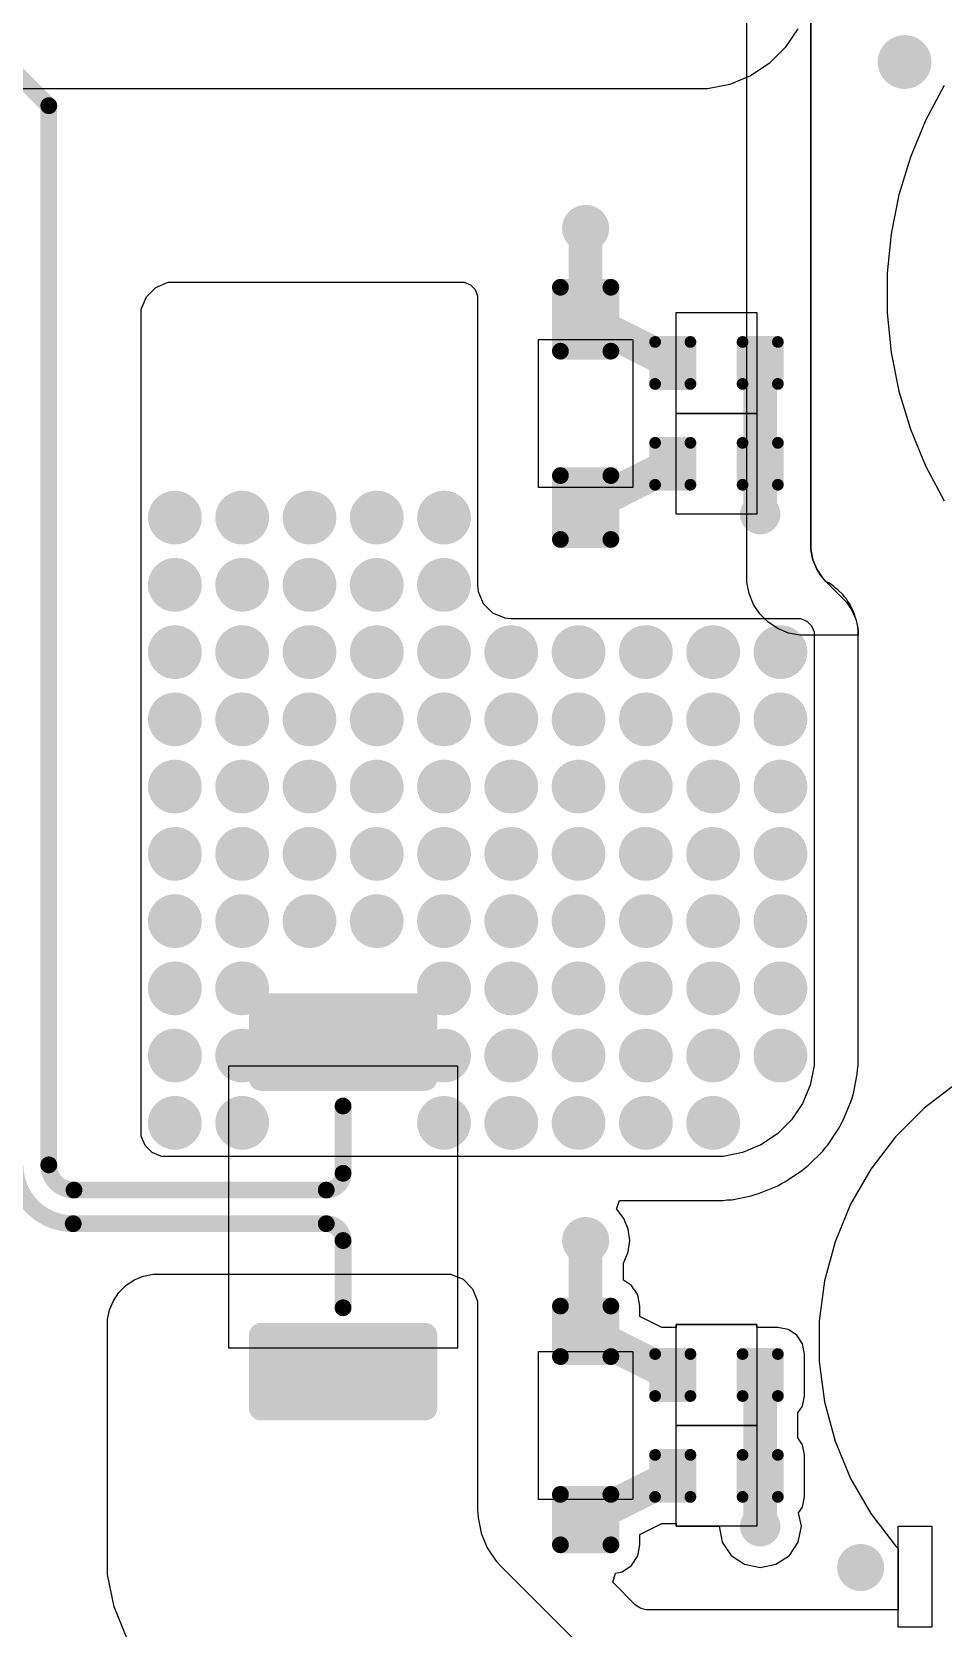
# Model space of a CAD drawing. Header units: millimetres. Extents: x 201 to 305, y 187 to 304.
# Drawn here: x 268.88 to 282.42, y 267.74 to 291.47 of the extents above; entities that cross this region are included whole.
import ezdxf

# ---------------------------------------------------------------- set-up
doc = ezdxf.new("R2010")
doc.units = ezdxf.units.MM
doc.layers.add('TopLayer', color=1, linetype='Continuous')

# ---------------------------------------------------------------- blocks, each defined once
blk = doc.blocks.new('R_5025_10')
at = {"layer": 'TopLayer'}
for p, q in [((-2.1, -1.7), (-2.1, 1.7)), ((-2.1, 1.7), (2.1, 1.7)), ((2.1, 1.7), (2.1, -1.7)), ((2.1, -1.7), (-2.1, -1.7))]:
    blk.add_line(p, q, dxfattribs=at)
at = {"layer": 'TopLayer', "const_width": 0.181}
for points in [[(-3.084, 1.219, 1), (-2.903, 1.219, 1)], [(-1.997, 1.219, 1), (-1.816, 1.219, 1)], [(1.816, 1.219, 1), (1.997, 1.219, 1)], [(2.903, 1.219, 1), (3.084, 1.219, 1)], [(-3.084, -1.219, 1), (-2.903, -1.219, 1)], [(-1.997, -1.219, 1), (-1.816, -1.219, 1)], [(1.816, -1.219, 1), (1.997, -1.219, 1)], [(2.903, -1.219, 1), (3.084, -1.219, 1)]]:
    blk.add_lwpolyline(points, format="xyb", close=True, dxfattribs=at)
at = {"layer": 'TopLayer'}
for points in [[(-1.725, -1.219), (-1.725, 1.219), (-3.175, -1.219), (-3.175, 1.219)], [(-1.906, -1.4), (-1.906, 1.4), (-2.994, -1.4), (-2.994, 1.4)], [(3.175, -1.219), (3.175, 1.219), (1.725, -1.219), (1.725, 1.219)], [(2.994, -1.4), (2.994, 1.4), (1.906, -1.4), (1.906, 1.4)]]:
    blk.add_solid(points, dxfattribs=at)
blk = doc.blocks.new('R_1608S_108')
at = {"layer": 'TopLayer'}
for p, q in [((-0.6, -0.75), (-0.6, 0.75)), ((-0.6, 0.75), (0.6, 0.75)), ((0.6, 0.75), (0.6, -0.75)), ((0.6, -0.75), (-0.6, -0.75))]:
    blk.add_line(p, q, dxfattribs=at)
at = {"layer": 'TopLayer', "const_width": 0.0875}
for points in [[(-0.956, 0.312, 1), (-0.869, 0.312, 1)], [(-0.431, 0.312, 1), (-0.344, 0.312, 1)], [(0.344, 0.312, 1), (0.431, 0.312, 1)], [(0.869, 0.312, 1), (0.956, 0.312, 1)], [(-0.956, -0.312, 1), (-0.869, -0.312, 1)], [(-0.431, -0.312, 1), (-0.344, -0.312, 1)], [(0.344, -0.312, 1), (0.431, -0.312, 1)], [(0.869, -0.312, 1), (0.956, -0.312, 1)]]:
    blk.add_lwpolyline(points, format="xyb", close=True, dxfattribs=at)
at = {"layer": 'TopLayer'}
for points in [[(-0.3, -0.312), (-0.3, 0.312), (-1, -0.312), (-1, 0.312)], [(-0.387, -0.4), (-0.387, 0.4), (-0.912, -0.4), (-0.912, 0.4)], [(1, -0.312), (1, 0.312), (0.3, -0.312), (0.3, 0.312)], [(0.912, -0.4), (0.912, 0.4), (0.387, -0.4), (0.387, 0.4)]]:
    blk.add_solid(points, dxfattribs=at)
blk = doc.blocks.new('SOD_323_116')
at = {"layer": 'TopLayer'}
for p, q in [((-1.1, -0.7), (-1.1, 0.7)), ((-1.1, 0.7), (1.1, 0.7)), ((1.1, 0.7), (1.1, -0.7)), ((1.1, -0.7), (-1.1, -0.7))]:
    blk.add_line(p, q, dxfattribs=at)
at = {"layer": 'TopLayer', "const_width": 0.125}
for points in [[(-1.837, 0.375, 1), (-1.713, 0.375, 1)], [(-1.087, 0.375, 1), (-0.962, 0.375, 1)], [(0.962, 0.375, 1), (1.087, 0.375, 1)], [(1.713, 0.375, 1), (1.837, 0.375, 1)], [(-1.837, -0.375, 1), (-1.713, -0.375, 1)], [(-1.087, -0.375, 1), (-0.962, -0.375, 1)], [(0.962, -0.375, 1), (1.087, -0.375, 1)], [(1.713, -0.375, 1), (1.837, -0.375, 1)]]:
    blk.add_lwpolyline(points, format="xyb", close=True, dxfattribs=at)
at = {"layer": 'TopLayer'}
for points in [[(-1.775, -0.5), (-1.025, -0.5), (-1.775, 0.5), (-1.025, 0.5)], [(1.775, 0.5), (1.025, 0.5), (1.775, -0.5), (1.025, -0.5)], [(-1.9, -0.375), (-0.9, -0.375), (-1.9, 0.375), (-0.9, 0.375)], [(1.9, 0.375), (0.9, 0.375), (1.9, -0.375), (0.9, -0.375)]]:
    blk.add_solid(points, dxfattribs=at)
blk = doc.blocks.new('SOD_323_117')
at = {"layer": 'TopLayer'}
for p, q in [((-1.1, -0.7), (-1.1, 0.7)), ((-1.1, 0.7), (1.1, 0.7)), ((1.1, 0.7), (1.1, -0.7)), ((1.1, -0.7), (-1.1, -0.7))]:
    blk.add_line(p, q, dxfattribs=at)
at = {"layer": 'TopLayer', "const_width": 0.125}
for points in [[(-1.937, 0.375, 1), (-1.813, 0.375, 1)], [(-0.987, 0.375, 1), (-0.863, 0.375, 1)], [(0.863, 0.375, 1), (0.987, 0.375, 1)], [(1.813, 0.375, 1), (1.937, 0.375, 1)], [(-1.937, -0.375, 1), (-1.813, -0.375, 1)], [(-0.987, -0.375, 1), (-0.863, -0.375, 1)], [(0.863, -0.375, 1), (0.987, -0.375, 1)], [(1.813, -0.375, 1), (1.937, -0.375, 1)]]:
    blk.add_lwpolyline(points, format="xyb", close=True, dxfattribs=at)
at = {"layer": 'TopLayer'}
for points in [[(-1.875, -0.5), (-0.925, -0.5), (-1.875, 0.5), (-0.925, 0.5)], [(1.875, 0.5), (0.925, 0.5), (1.875, -0.5), (0.925, -0.5)], [(-2, -0.375), (-0.8, -0.375), (-2, 0.375), (-0.8, 0.375)], [(2, 0.375), (0.8, 0.375), (2, -0.375), (0.8, -0.375)]]:
    blk.add_solid(points, dxfattribs=at)
blk = doc.blocks.new('R_1608S_127')
at = {"layer": 'TopLayer'}
for p, q in [((-0.6, -0.75), (-0.6, 0.75)), ((-0.6, 0.75), (0.6, 0.75)), ((0.6, 0.75), (0.6, -0.75)), ((0.6, -0.75), (-0.6, -0.75))]:
    blk.add_line(p, q, dxfattribs=at)
at = {"layer": 'TopLayer', "const_width": 0.0875}
for points in [[(-0.956, 0.312, 1), (-0.869, 0.312, 1)], [(-0.431, 0.312, 1), (-0.344, 0.312, 1)], [(0.344, 0.312, 1), (0.431, 0.312, 1)], [(0.869, 0.312, 1), (0.956, 0.312, 1)], [(-0.956, -0.312, 1), (-0.869, -0.312, 1)], [(-0.431, -0.312, 1), (-0.344, -0.312, 1)], [(0.344, -0.312, 1), (0.431, -0.312, 1)], [(0.869, -0.312, 1), (0.956, -0.312, 1)]]:
    blk.add_lwpolyline(points, format="xyb", close=True, dxfattribs=at)
at = {"layer": 'TopLayer'}
for points in [[(-0.3, -0.312), (-0.3, 0.312), (-1, -0.312), (-1, 0.312)], [(-0.387, -0.4), (-0.387, 0.4), (-0.912, -0.4), (-0.912, 0.4)], [(1, -0.312), (1, 0.312), (0.3, -0.312), (0.3, 0.312)], [(0.912, -0.4), (0.912, 0.4), (0.387, -0.4), (0.387, 0.4)]]:
    blk.add_solid(points, dxfattribs=at)
blk = doc.blocks.new('R_1608S_128')
at = {"layer": 'TopLayer'}
for p, q in [((-0.6, -0.75), (-0.6, 0.75)), ((-0.6, 0.75), (0.6, 0.75)), ((0.6, 0.75), (0.6, -0.75)), ((0.6, -0.75), (-0.6, -0.75))]:
    blk.add_line(p, q, dxfattribs=at)
at = {"layer": 'TopLayer', "const_width": 0.0875}
for points in [[(-0.956, 0.312, 1), (-0.869, 0.312, 1)], [(-0.431, 0.312, 1), (-0.344, 0.312, 1)], [(0.344, 0.312, 1), (0.431, 0.312, 1)], [(0.869, 0.312, 1), (0.956, 0.312, 1)], [(-0.956, -0.312, 1), (-0.869, -0.312, 1)], [(-0.431, -0.312, 1), (-0.344, -0.312, 1)], [(0.344, -0.312, 1), (0.431, -0.312, 1)], [(0.869, -0.312, 1), (0.956, -0.312, 1)]]:
    blk.add_lwpolyline(points, format="xyb", close=True, dxfattribs=at)
at = {"layer": 'TopLayer'}
for points in [[(-0.3, -0.312), (-0.3, 0.312), (-1, -0.312), (-1, 0.312)], [(-0.387, -0.4), (-0.387, 0.4), (-0.912, -0.4), (-0.912, 0.4)], [(1, -0.312), (1, 0.312), (0.3, -0.312), (0.3, 0.312)], [(0.912, -0.4), (0.912, 0.4), (0.387, -0.4), (0.387, 0.4)]]:
    blk.add_solid(points, dxfattribs=at)
blk = doc.blocks.new('R_1608S_129')
at = {"layer": 'TopLayer'}
for p, q in [((-0.6, -0.75), (-0.6, 0.75)), ((-0.6, 0.75), (0.6, 0.75)), ((0.6, 0.75), (0.6, -0.75)), ((0.6, -0.75), (-0.6, -0.75))]:
    blk.add_line(p, q, dxfattribs=at)
at = {"layer": 'TopLayer', "const_width": 0.0875}
for points in [[(-0.956, 0.312, 1), (-0.869, 0.312, 1)], [(-0.431, 0.312, 1), (-0.344, 0.312, 1)], [(0.344, 0.312, 1), (0.431, 0.312, 1)], [(0.869, 0.312, 1), (0.956, 0.312, 1)], [(-0.956, -0.312, 1), (-0.869, -0.312, 1)], [(-0.431, -0.312, 1), (-0.344, -0.312, 1)], [(0.344, -0.312, 1), (0.431, -0.312, 1)], [(0.869, -0.312, 1), (0.956, -0.312, 1)]]:
    blk.add_lwpolyline(points, format="xyb", close=True, dxfattribs=at)
at = {"layer": 'TopLayer'}
for points in [[(-0.3, -0.312), (-0.3, 0.312), (-1, -0.312), (-1, 0.312)], [(-0.387, -0.4), (-0.387, 0.4), (-0.912, -0.4), (-0.912, 0.4)], [(1, -0.312), (1, 0.312), (0.3, -0.312), (0.3, 0.312)], [(0.912, -0.4), (0.912, 0.4), (0.387, -0.4), (0.387, 0.4)]]:
    blk.add_solid(points, dxfattribs=at)

msp = doc.modelspace()

# ---------------------------------------------------------------- linework, layer by layer
at = {"layer": 'TopLayer'}
for p, q in [((280.45, 292.158), (280.45, 283.851)), ((280.45, 283.851), (280.45, 292.158)), ((279.5, 283.375), (279.5, 291.75)), ((280.257, 291.52), (280.07, 291.241)), ((280.07, 291.241), (279.834, 291.004)), ((279.834, 291.004), (279.555, 290.818)), ((279.555, 290.818), (279.246, 290.69)), ((278.75, 290.625), (240.125, 290.625)), ((278.917, 290.625), (278.75, 290.625)), ((278.75, 290.625), (278.75, 290.625)), ((279.246, 290.69), (278.917, 290.625)), ((282.435, 290.676), (282.158, 290.156)), ((282.158, 290.156), (281.932, 289.612)), ((281.932, 289.612), (281.761, 289.048)), ((281.761, 289.048), (281.646, 288.469)), ((281.646, 288.469), (281.588, 287.883)), ((270.576, 287.533), (270.717, 287.674)), ((270.717, 287.674), (270.901, 287.75)), ((270.901, 287.75), (271, 287.75)), ((271, 287.75), (271, 287.75)), ((271, 287.75), (275.25, 287.75)), ((275.25, 287.75), (275.3, 287.75)), ((275.3, 287.75), (275.392, 287.712)), ((275.392, 287.712), (275.462, 287.642)), ((281.588, 287.883), (281.588, 287.293)), ((270.5, 287.349), (270.576, 287.533)), ((275.462, 287.642), (275.5, 287.55)), ((275.5, 287.55), (275.5, 287.5)), ((275.5, 287.5), (275.5, 287.5)), ((275.5, 287.5), (275.5, 283.25)), ((270.5, 287.25), (270.5, 287.349)), ((270.5, 275.125), (270.5, 287.25)), ((281.588, 287.293), (281.646, 286.707)), ((281.646, 286.707), (281.761, 286.128)), ((281.761, 286.128), (281.932, 285.564)), ((281.932, 285.564), (282.158, 285.02)), ((282.158, 285.02), (282.435, 284.5)), ((280.45, 283.851), (280.454, 283.774)), ((280.454, 283.774), (280.45, 283.851)), ((280.454, 283.774), (280.484, 283.623)), ((280.484, 283.623), (280.454, 283.774)), ((280.484, 283.623), (280.543, 283.481)), ((280.543, 283.481), (280.484, 283.623)), ((280.543, 283.481), (280.628, 283.353)), ((280.603, 283.391), (280.543, 283.481)), ((275.5, 283.25), (275.51, 283.152)), ((279.5, 283.289), (279.5, 283.375)), ((279.5, 283.375), (279.5, 283.375)), ((279.534, 283.12), (279.5, 283.289)), ((280.68, 283.296), (280.603, 283.391)), ((280.628, 283.353), (280.68, 283.296)), ((280.68, 283.296), (280.68, 283.296)), ((280.68, 283.296), (280.929, 283.047)), ((280.719, 283.28), (280.68, 283.296)), ((280.753, 283.254), (280.719, 283.28)), ((280.791, 283.232), (280.753, 283.254)), ((280.821, 283.202), (280.791, 283.232)), ((280.855, 283.175), (280.821, 283.202)), ((280.926, 283.105), (280.855, 283.175)), ((275.51, 283.152), (275.584, 282.972)), ((275.584, 282.972), (275.722, 282.834)), ((279.6, 282.96), (279.534, 283.12)), ((279.695, 282.817), (279.6, 282.96)), ((280.952, 283.071), (280.926, 283.105)), ((280.929, 283.047), (280.983, 282.993)), ((280.982, 283.041), (280.952, 283.071)), ((281.004, 283.003), (280.982, 283.041)), ((280.983, 282.993), (281.068, 282.866)), ((281.03, 282.969), (281.004, 283.003)), ((281.046, 282.93), (281.03, 282.969)), ((281.068, 282.892), (281.046, 282.93)), ((275.722, 282.834), (275.902, 282.76)), ((275.902, 282.76), (276, 282.75)), ((276, 282.75), (276, 282.75)), ((276, 282.75), (280.25, 282.75)), ((279.817, 282.695), (279.695, 282.817)), ((279.961, 282.599), (279.817, 282.695)), ((280.25, 282.75), (280.3, 282.75)), ((280.3, 282.75), (280.392, 282.712)), ((280.392, 282.712), (280.462, 282.642)), ((281.106, 282.8), (281.068, 282.892)), ((281.068, 282.866), (281.126, 282.725)), ((281.117, 282.759), (281.106, 282.8)), ((281.133, 282.719), (281.117, 282.759)), ((281.126, 282.725), (281.156, 282.576)), ((281.139, 282.677), (281.133, 282.719)), ((280.12, 282.534), (279.961, 282.599)), ((280.289, 282.5), (280.12, 282.534)), ((280.375, 282.5), (280.289, 282.5)), ((281.156, 282.5), (280.375, 282.5)), ((280.462, 282.642), (280.5, 282.55)), ((280.5, 282.55), (280.5, 282.5)), ((280.5, 282.5), (280.5, 282.5)), ((280.5, 282.5), (280.5, 276.25)), ((281.15, 282.635), (281.139, 282.677)), ((281.15, 282.604), (281.15, 282.635)), ((281.156, 282.576), (281.15, 282.604)), ((281.156, 282.576), (281.156, 282.5)), ((281.156, 282.55), (281.156, 282.576)), ((281.156, 282.549), (281.156, 282.55)), ((281.156, 282.5), (281.156, 282.549)), ((281.156, 282.5), (281.156, 282.5)), ((281.156, 276.25), (281.156, 282.5)), ((281.156, 282.5), (281.156, 282.5)), ((280.5, 276.102), (280.442, 275.812)), ((280.5, 276.25), (280.5, 276.102)), ((281.147, 276.039), (281.156, 276.102)), ((281.156, 276.102), (281.156, 276.25)), ((280.442, 275.812), (280.329, 275.539)), ((281.085, 275.685), (281.143, 275.974)), ((281.143, 275.974), (281.147, 276.039)), ((282.616, 275.833), (282.137, 275.466)), ((281.048, 275.562), (281.065, 275.624)), ((281.065, 275.624), (281.085, 275.685)), ((280.329, 275.539), (280.165, 275.294)), ((280.935, 275.289), (281.048, 275.562)), ((282.137, 275.466), (281.711, 275.04)), ((270.5, 275.125), (270.5, 275.125)), ((270.5, 275.05), (270.5, 275.125)), ((280.165, 275.294), (279.956, 275.085)), ((280.71, 274.93), (280.874, 275.175)), ((280.874, 275.175), (280.903, 275.233)), ((280.903, 275.233), (280.935, 275.289)), ((270.557, 274.913), (270.5, 275.05)), ((270.663, 274.807), (270.557, 274.913)), ((279.711, 274.921), (279.438, 274.808)), ((279.956, 275.085), (279.711, 274.921)), ((280.629, 274.83), (280.668, 274.881)), ((280.668, 274.881), (280.71, 274.93)), ((281.711, 275.04), (281.344, 274.561)), ((270.8, 274.75), (270.663, 274.807)), ((270.875, 274.75), (270.8, 274.75)), ((279, 274.75), (270.875, 274.75)), ((279.148, 274.75), (279, 274.75)), ((279, 274.75), (279, 274.75)), ((279.438, 274.808), (279.148, 274.75)), ((280.369, 274.582), (280.42, 274.621)), ((280.42, 274.621), (280.629, 274.83)), ((280.075, 274.376), (280.32, 274.54)), ((280.32, 274.54), (280.369, 274.582)), ((281.344, 274.561), (281.042, 274.039)), ((279.276, 274.107), (279.565, 274.165)), ((279.565, 274.165), (279.626, 274.185)), ((279.626, 274.185), (279.688, 274.202)), ((279.688, 274.202), (279.961, 274.315)), ((279.961, 274.315), (280.017, 274.347)), ((280.017, 274.347), (280.075, 274.376)), ((277.564, 273.967), (277.607, 274.094)), ((277.569, 273.964), (277.564, 273.967)), ((277.673, 273.828), (277.569, 273.964)), ((277.607, 274.094), (279, 274.094)), ((279, 274.094), (279.148, 274.094)), ((279.148, 274.094), (279.211, 274.103)), ((279.211, 274.103), (279.276, 274.107)), ((281.042, 274.039), (280.812, 273.482)), ((277.738, 273.67), (277.673, 273.828)), ((277.761, 273.5), (277.738, 273.67)), ((277.738, 273.33), (277.761, 273.5)), ((280.812, 273.482), (280.656, 272.899)), ((277.673, 273.172), (277.738, 273.33)), ((270.395, 272.915), (270.531, 272.971)), ((270.531, 272.971), (270.676, 273)), ((270.676, 273), (270.75, 273)), ((270.75, 273), (270.75, 273)), ((270.75, 273), (275, 273)), ((275, 273), (275.099, 273)), ((275.099, 273), (275.283, 272.924)), ((277.666, 273.163), (277.673, 273.172)), ((277.666, 272.912), (277.666, 273.163)), ((270.085, 272.605), (270.167, 272.728)), ((270.167, 272.728), (270.272, 272.833)), ((270.272, 272.833), (270.395, 272.915)), ((275.283, 272.924), (275.424, 272.783)), ((275.424, 272.783), (275.5, 272.599)), ((277.786, 272.831), (277.666, 272.912)), ((277.88, 272.691), (277.786, 272.831)), ((280.656, 272.899), (280.577, 272.302)), ((270.029, 272.469), (270.085, 272.605)), ((275.5, 272.599), (275.5, 272.5)), ((275.5, 272.5), (275.5, 272.5)), ((275.5, 272.5), (275.5, 269.5)), ((277.913, 272.525), (277.88, 272.691)), ((277.913, 272.372), (277.913, 272.525)), ((270, 272.324), (270.029, 272.469)), ((270, 272.25), (270, 272.324)), ((270, 268.78), (270, 272.25)), ((278.24, 272.208), (277.913, 272.372)), ((279.65, 272.25), (278.45, 272.25)), ((278.45, 272.25), (278.45, 272.208)), ((279.65, 272.208), (279.65, 272.25)), ((280.577, 272.302), (280.577, 271.699)), ((278.45, 272.208), (278.24, 272.208)), ((279.962, 272.208), (279.65, 272.208)), ((280.114, 272.178), (279.962, 272.208)), ((280.242, 272.092), (280.114, 272.178)), ((280.328, 271.964), (280.242, 272.092)), ((280.358, 271.812), (280.328, 271.964)), ((280.358, 271.188), (280.358, 271.812)), ((280.577, 271.699), (280.656, 271.101)), ((280.328, 271.036), (280.358, 271.188)), ((280.656, 271.101), (280.812, 270.518)), ((280.261, 270.936), (280.328, 271.036)), ((280.261, 270.564), (280.261, 270.936)), ((280.328, 270.464), (280.261, 270.564)), ((280.358, 270.312), (280.328, 270.464)), ((280.812, 270.518), (281.042, 269.961)), ((280.358, 269.688), (280.358, 270.312)), ((281.042, 269.961), (281.344, 269.439)), ((280.328, 269.536), (280.358, 269.688)), ((275.5, 269.5), (275.506, 269.382)), ((280.271, 269.452), (280.328, 269.536)), ((280.312, 269.25), (280.271, 269.452)), ((281.344, 269.439), (281.711, 268.961)), ((275.506, 269.382), (275.552, 269.15)), ((277.913, 269.128), (278.24, 269.292)), ((278.24, 269.292), (278.45, 269.292)), ((278.45, 269.292), (278.45, 269.25)), ((278.45, 269.25), (279.088, 269.25)), ((279.088, 269.25), (279.135, 269.016)), ((280.265, 269.016), (280.312, 269.25)), ((281.75, 267.75), (281.75, 269.25)), ((281.75, 269.25), (282.25, 269.25)), ((282.25, 269.25), (282.25, 267.75)), ((275.552, 269.15), (275.643, 268.931)), ((275.643, 268.931), (275.774, 268.734)), ((277.88, 268.809), (277.913, 268.975)), ((277.913, 268.975), (277.913, 269.128)), ((279.135, 269.016), (279.267, 268.817)), ((280.133, 268.817), (280.265, 269.016)), ((281.711, 268.961), (281.75, 268.922)), ((281.75, 268.922), (281.75, 268.009)), ((270, 268.535), (270, 268.78)), ((270, 268.78), (270, 268.78)), ((275.774, 268.734), (275.854, 268.646)), ((277.786, 268.669), (277.88, 268.809)), ((279.267, 268.817), (279.466, 268.685)), ((279.466, 268.685), (279.7, 268.638)), ((279.7, 268.638), (279.934, 268.685)), ((279.934, 268.685), (280.133, 268.817)), ((270.096, 268.055), (270, 268.535)), ((275.854, 268.646), (275.854, 268.646)), ((275.854, 268.646), (277.146, 267.354)), ((277.509, 268.418), (277.55, 268.556)), ((277.55, 268.556), (277.646, 268.575)), ((277.646, 268.575), (277.786, 268.669)), ((277.842, 268.084), (277.509, 268.418)), ((270.283, 267.602), (270.096, 268.055)), ((277.856, 268.071), (277.842, 268.084)), ((277.909, 268.036), (277.856, 268.071)), ((277.944, 268.022), (277.909, 268.036)), ((278.005, 268.01), (277.944, 268.022)), ((278.025, 268.009), (278.005, 268.01)), ((281.75, 268.009), (278.025, 268.009)), ((282.25, 267.75), (281.75, 267.75))]:
    msp.add_line(p, q, dxfattribs=at)
for points, const_width in [([(281.646, 291.025, 1), (282.046, 291.025, 1)], 0.4), ([(269.063, 290.375, 1), (269.188, 290.375, 1)], 0.125), ([(269.063, 290.375, 1), (269.188, 290.375, 1)], 0.125), ([(276.93, 288.55, 1), (277.28, 288.55, 1)], 0.35), ([(276.98, 288.55, 1), (277.23, 288.55, 1)], 0.25), ([(276.98, 287.2, 1), (277.23, 287.2, 1)], 0.25), ([(276.98, 287.2, 1), (277.23, 287.2, 1)], 0.25), ([(278.275, 286.55, 1), (278.525, 286.55, 1)], 0.25), ([(279.575, 286.55, 1), (279.825, 286.55, 1)], 0.25), ([(278.275, 285.05, 1), (278.525, 285.05, 1)], 0.25), ([(279.575, 285.05, 1), (279.825, 285.05, 1)], 0.25), ([(279.575, 285.05, 1), (279.825, 285.05, 1)], 0.25), ([(270.8, 284.25, 1), (271.2, 284.25, 1)], 0.4), ([(271.8, 284.25, 1), (272.2, 284.25, 1)], 0.4), ([(272.8, 284.25, 1), (273.2, 284.25, 1)], 0.4), ([(273.8, 284.25, 1), (274.2, 284.25, 1)], 0.4), ([(274.8, 284.25, 1), (275.2, 284.25, 1)], 0.4), ([(276.98, 284.4, 1), (277.23, 284.4, 1)], 0.25), ([(279.55, 284.3, 1), (279.85, 284.3, 1)], 0.3), ([(279.575, 284.3, 1), (279.825, 284.3, 1)], 0.25), ([(270.8, 283.25, 1), (271.2, 283.25, 1)], 0.4), ([(271.8, 283.25, 1), (272.2, 283.25, 1)], 0.4), ([(272.8, 283.25, 1), (273.2, 283.25, 1)], 0.4), ([(273.8, 283.25, 1), (274.2, 283.25, 1)], 0.4), ([(274.8, 283.25, 1), (275.2, 283.25, 1)], 0.4), ([(270.8, 282.25, 1), (271.2, 282.25, 1)], 0.4), ([(271.8, 282.25, 1), (272.2, 282.25, 1)], 0.4), ([(272.8, 282.25, 1), (273.2, 282.25, 1)], 0.4), ([(273.8, 282.25, 1), (274.2, 282.25, 1)], 0.4), ([(274.8, 282.25, 1), (275.2, 282.25, 1)], 0.4), ([(275.8, 282.25, 1), (276.2, 282.25, 1)], 0.4), ([(276.8, 282.25, 1), (277.2, 282.25, 1)], 0.4), ([(277.8, 282.25, 1), (278.2, 282.25, 1)], 0.4), ([(278.8, 282.25, 1), (279.2, 282.25, 1)], 0.4), ([(279.8, 282.25, 1), (280.2, 282.25, 1)], 0.4), ([(270.8, 281.25, 1), (271.2, 281.25, 1)], 0.4), ([(271.8, 281.25, 1), (272.2, 281.25, 1)], 0.4), ([(272.8, 281.25, 1), (273.2, 281.25, 1)], 0.4), ([(273.8, 281.25, 1), (274.2, 281.25, 1)], 0.4), ([(274.8, 281.25, 1), (275.2, 281.25, 1)], 0.4), ([(275.8, 281.25, 1), (276.2, 281.25, 1)], 0.4), ([(276.8, 281.25, 1), (277.2, 281.25, 1)], 0.4), ([(277.8, 281.25, 1), (278.2, 281.25, 1)], 0.4), ([(278.8, 281.25, 1), (279.2, 281.25, 1)], 0.4), ([(279.8, 281.25, 1), (280.2, 281.25, 1)], 0.4), ([(270.8, 280.25, 1), (271.2, 280.25, 1)], 0.4), ([(271.8, 280.25, 1), (272.2, 280.25, 1)], 0.4), ([(272.8, 280.25, 1), (273.2, 280.25, 1)], 0.4), ([(273.8, 280.25, 1), (274.2, 280.25, 1)], 0.4), ([(274.8, 280.25, 1), (275.2, 280.25, 1)], 0.4), ([(275.8, 280.25, 1), (276.2, 280.25, 1)], 0.4), ([(276.8, 280.25, 1), (277.2, 280.25, 1)], 0.4), ([(277.8, 280.25, 1), (278.2, 280.25, 1)], 0.4), ([(278.8, 280.25, 1), (279.2, 280.25, 1)], 0.4), ([(279.8, 280.25, 1), (280.2, 280.25, 1)], 0.4), ([(270.8, 279.25, 1), (271.2, 279.25, 1)], 0.4), ([(271.8, 279.25, 1), (272.2, 279.25, 1)], 0.4), ([(272.8, 279.25, 1), (273.2, 279.25, 1)], 0.4), ([(273.8, 279.25, 1), (274.2, 279.25, 1)], 0.4), ([(274.8, 279.25, 1), (275.2, 279.25, 1)], 0.4), ([(275.8, 279.25, 1), (276.2, 279.25, 1)], 0.4), ([(276.8, 279.25, 1), (277.2, 279.25, 1)], 0.4), ([(277.8, 279.25, 1), (278.2, 279.25, 1)], 0.4), ([(278.8, 279.25, 1), (279.2, 279.25, 1)], 0.4), ([(279.8, 279.25, 1), (280.2, 279.25, 1)], 0.4), ([(270.8, 278.25, 1), (271.2, 278.25, 1)], 0.4), ([(271.8, 278.25, 1), (272.2, 278.25, 1)], 0.4), ([(272.8, 278.25, 1), (273.2, 278.25, 1)], 0.4), ([(273.8, 278.25, 1), (274.2, 278.25, 1)], 0.4), ([(274.8, 278.25, 1), (275.2, 278.25, 1)], 0.4), ([(275.8, 278.25, 1), (276.2, 278.25, 1)], 0.4), ([(276.8, 278.25, 1), (277.2, 278.25, 1)], 0.4), ([(277.8, 278.25, 1), (278.2, 278.25, 1)], 0.4), ([(278.8, 278.25, 1), (279.2, 278.25, 1)], 0.4), ([(279.8, 278.25, 1), (280.2, 278.25, 1)], 0.4), ([(270.8, 277.25, 1), (271.2, 277.25, 1)], 0.4), ([(271.8, 277.25, 1), (272.2, 277.25, 1)], 0.4), ([(274.8, 277.25, 1), (275.2, 277.25, 1)], 0.4), ([(275.8, 277.25, 1), (276.2, 277.25, 1)], 0.4), ([(276.8, 277.25, 1), (277.2, 277.25, 1)], 0.4), ([(277.8, 277.25, 1), (278.2, 277.25, 1)], 0.4), ([(278.8, 277.25, 1), (279.2, 277.25, 1)], 0.4), ([(279.8, 277.25, 1), (280.2, 277.25, 1)], 0.4), ([(270.8, 276.25, 1), (271.2, 276.25, 1)], 0.4), ([(271.8, 276.25, 1), (272.2, 276.25, 1)], 0.4), ([(274.8, 276.25, 1), (275.2, 276.25, 1)], 0.4), ([(275.8, 276.25, 1), (276.2, 276.25, 1)], 0.4), ([(276.8, 276.25, 1), (277.2, 276.25, 1)], 0.4), ([(277.8, 276.25, 1), (278.2, 276.25, 1)], 0.4), ([(278.8, 276.25, 1), (279.2, 276.25, 1)], 0.4), ([(279.8, 276.25, 1), (280.2, 276.25, 1)], 0.4), ([(270.8, 275.25, 1), (271.2, 275.25, 1)], 0.4), ([(271.8, 275.25, 1), (272.2, 275.25, 1)], 0.4), ([(273.437, 275.5, 1), (273.562, 275.5, 1)], 0.125), ([(274.8, 275.25, 1), (275.2, 275.25, 1)], 0.4), ([(275.8, 275.25, 1), (276.2, 275.25, 1)], 0.4), ([(276.8, 275.25, 1), (277.2, 275.25, 1)], 0.4), ([(277.8, 275.25, 1), (278.2, 275.25, 1)], 0.4), ([(278.8, 275.25, 1), (279.2, 275.25, 1)], 0.4), ([(269.063, 274.625, 1), (269.188, 274.625, 1)], 0.125), ([(269.063, 274.625, 1), (269.188, 274.625, 1)], 0.125), ([(273.437, 274.5, 1), (273.562, 274.5, 1)], 0.125), ([(273.437, 274.5, 1), (273.562, 274.5, 1)], 0.125), ([(269.438, 274.25, 1), (269.563, 274.25, 1)], 0.125), ([(269.438, 274.25, 1), (269.563, 274.25, 1)], 0.125), ([(273.187, 274.25, 1), (273.312, 274.25, 1)], 0.125), ([(273.187, 274.25, 1), (273.312, 274.25, 1)], 0.125), ([(269.426, 273.75, 1), (269.551, 273.75, 1)], 0.125), ([(269.426, 273.75, 1), (269.551, 273.75, 1)], 0.125), ([(273.187, 273.75, 1), (273.312, 273.75, 1)], 0.125), ([(273.187, 273.75, 1), (273.312, 273.75, 1)], 0.125), ([(276.93, 273.5, 1), (277.28, 273.5, 1)], 0.35), ([(276.98, 273.5, 1), (277.23, 273.5, 1)], 0.25), ([(273.437, 273.5, 1), (273.562, 273.5, 1)], 0.125), ([(273.437, 273.5, 1), (273.562, 273.5, 1)], 0.125), ([(273.437, 272.5, 1), (273.562, 272.5, 1)], 0.125), ([(276.98, 272.15, 1), (277.23, 272.15, 1)], 0.25), ([(276.98, 272.15, 1), (277.23, 272.15, 1)], 0.25), ([(278.275, 271.5, 1), (278.525, 271.5, 1)], 0.25), ([(279.575, 271.5, 1), (279.825, 271.5, 1)], 0.25), ([(278.275, 270, 1), (278.525, 270, 1)], 0.25), ([(279.575, 270, 1), (279.825, 270, 1)], 0.25), ([(279.575, 270, 1), (279.825, 270, 1)], 0.25), ([(276.98, 269.35, 1), (277.23, 269.35, 1)], 0.25), ([(279.55, 269.25, 1), (279.85, 269.25, 1)], 0.3), ([(279.575, 269.25, 1), (279.825, 269.25, 1)], 0.25), ([(281.018, 268.638, 1), (281.368, 268.638, 1)], 0.35)]:
    msp.add_lwpolyline(points, format="xyb", close=True, dxfattribs=dict(at, const_width=const_width))
for points, const_width in [([(268.475, 291.025), (269.125, 290.375)], 0.25), ([(269.125, 274.625), (269.125, 290.375)], 0.25), ([(277.105, 287.2), (277.105, 288.55)], 0.5), ([(277.105, 287.2), (278.4, 286.55)], 0.5), ([(279.7, 285.05), (279.7, 286.55)], 0.5), ([(277.105, 284.4), (278.4, 285.05)], 0.5), ([(279.7, 284.3), (279.7, 285.05)], 0.5), ([(273.5, 274.5), (273.5, 275.5)], 0.25), ([(269.5, 274.25), (273.25, 274.25)], 0.25), ([(269.489, 273.75), (273.25, 273.75)], 0.25), ([(277.105, 272.15), (277.105, 273.5)], 0.5), ([(273.5, 272.5), (273.5, 273.5)], 0.25), ([(277.105, 272.15), (278.4, 271.5)], 0.5), ([(279.7, 270), (279.7, 271.5)], 0.5), ([(277.105, 269.35), (278.4, 270)], 0.5), ([(279.7, 269.25), (279.7, 270)], 0.5)]:
    msp.add_lwpolyline(points, dxfattribs=dict(at, const_width=const_width))
at = {"layer": 'TopLayer', "const_width": 0.25}
for points in [[(269.489, 273.75, -0.414214), (268.625, 274.614)], [(269.5, 274.25, -0.414214), (269.125, 274.625)], [(273.5, 274.5, -0.414214), (273.25, 274.25)], [(273.25, 273.75, -0.414214), (273.5, 273.5)]]:
    msp.add_lwpolyline(points, format="xyb", dxfattribs=at)

# ---------------------------------------------------------------- block references
for name, p, rotation in [('SOD_323_117', (277.105, 285.8), 90), ('R_1608S_108', (279.05, 286.55), 180), ('R_1608S_129', (279.05, 285.05), 180), ('R_5025_10', (273.5, 274), 90), ('SOD_323_116', (277.105, 270.75), 90), ('R_1608S_128', (279.05, 271.5), 180), ('R_1608S_127', (279.05, 270), 180)]:
    msp.add_blockref(name, p, dxfattribs=dict(rotation=rotation))

doc.saveas('drawing.dxf')
